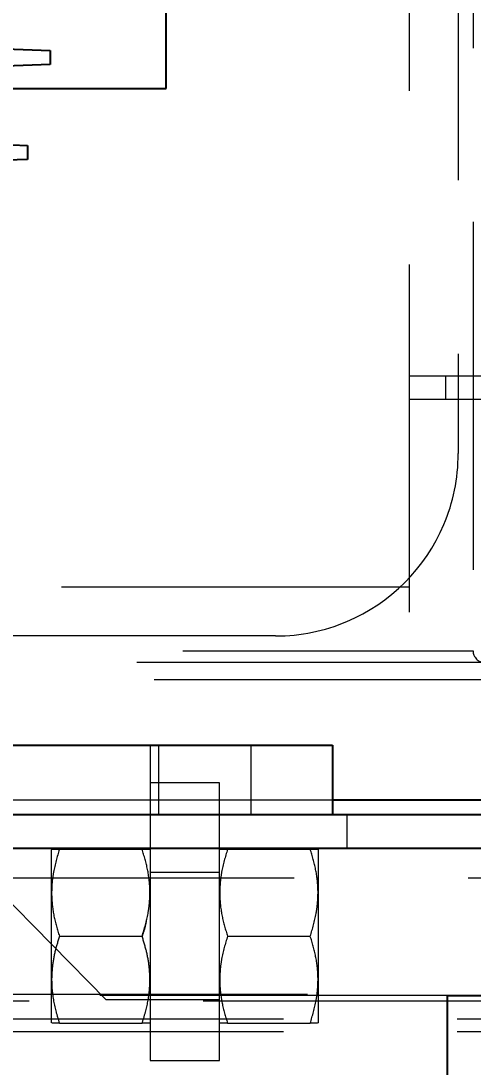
# Model space of a CAD drawing. Header units: millimetres. Extents: x 1293 to 41893, y 1011 to 26911.
# Drawn here: x 13561.2 to 13643.7, y 6410.7 to 6601.8 of the extents above; entities that cross this region are included whole.
import ezdxf

# ---------------------------------------------------------------- set-up
doc = ezdxf.new("R2010")
doc.units = ezdxf.units.MM
doc.header["$LTSCALE"] = 50
doc.linetypes.add('HIDDEN', pattern=[1.905, 1.27, -0.635])
doc.layers.add('CAPA_1', color=7, linetype='Continuous')
doc.styles.add('SLDTEXTSTYLE0', font='TXT', dxfattribs={"width": 0.75})
doc.dimstyles.new('SLDDIMSTYLE0', dxfattribs={"dimtxt": 100, "dimasz": 100, "dimexe": 0, "dimexo": 0.0625, "dimgap": 25, "dimtad": 2, "dimdec": 0, "dimlfac": 1.5, "dimrnd": 1e-09, "dimzin": 12, "dimdsep": 46, "dimtxsty": 'SLDTEXTSTYLE0', "dimsah": 1, "dimcen": 0.09, "dimadec": 0, "dimazin": 3, "dimtfac": 1, "dimtdec": 0, "dimtofl": 0, "dimtmove": 0, "dimatfit": 3, "dimfxl": 1, "dimfrac": 2, "dimtolj": 1, "dimtzin": 12, "dimarcsym": 0})

# ---------------------------------------------------------------- blocks, each defined once
blk = doc.blocks.new('_D_5')
at = {"layer": 'CAPA_1', "transparency": 16777216}
for p, q in [((11574.4, 7831.18), (17588.06, 7831.18)), ((17538.06, 7831.18), (17538.06, 4708.49)), ((16485.16, 4708.49), (17588.06, 4708.49))]:
    blk.add_line(p, q, dxfattribs=at)
for points in [[(17538.06, 7831.18), (17522.68, 7731.18), (17553.45, 7731.18)], [(17538.06, 4708.49), (17553.45, 4808.49), (17522.68, 4808.49)]]:
    blk.add_solid(points, dxfattribs=at)
at = {"layer": 'CAPA_1', "transparency": 16777216, "insert": (17409.15, 6122.06), "char_height": 100, "attachment_point": 1, "rotation": 90, "style": 'SLDTEXTSTYLE0'}
blk.add_mtext('4684', dxfattribs=at)
blk = doc.blocks.new('_D_15')
at = {"layer": 'CAPA_1', "transparency": 16777216}
for p, q in [((6530.12, 8742.38), (6530.12, 9415.65)), ((16745.16, 6492), (16745.16, 9415.65)), ((6530.12, 9365.65), (16745.16, 9365.65))]:
    blk.add_line(p, q, dxfattribs=at)
for points in [[(6530.12, 9365.65), (6630.12, 9350.26), (6630.12, 9381.03)], [(16745.16, 9365.65), (16645.16, 9381.03), (16645.16, 9350.26)]]:
    blk.add_solid(points, dxfattribs=at)
at = {"layer": 'CAPA_1', "transparency": 16777216, "insert": (11452.92, 9494.55), "char_height": 100, "attachment_point": 1, "style": 'SLDTEXTSTYLE0'}
blk.add_mtext('15323', dxfattribs=at)

msp = doc.modelspace()

# ---------------------------------------------------------------- linework, layer by layer
at = {"color": 7, "linetype": 'Continuous', "lineweight": 25}
for p, q in [((13587.6721537, 6589.4522048), (13587.6721537, 6776.1188715)), ((13554.2279832, 6596.8136384), (13566.5171301, 6596.384492)), ((13566.5171301, 6596.384492), (13566.5171301, 6593.8093219)), ((13566.5171301, 6593.8093219), (13553.5136966, 6593.355232)), ((13552.6563887, 6589.4522048), (13587.6721537, 6589.4522048)), ((13550.2150528, 6579.4759108), (13562.3783625, 6579.0511586)), ((13562.3783625, 6579.0511586), (13562.3783625, 6576.4759886)), ((13562.3783625, 6576.4759886), (13549.2839433, 6576.0187214)), ((13131.4101562, 6469.4969069), (13618.0768228, 6469.4969069)), ((13618.0768228, 6469.4969069), (13618.0768228, 6456.7969069)), ((13645.3101497, 6459.4522048), (13618.0768228, 6459.4522048)), ((13645.3101497, 6456.7969069), (13111.9101497, 6456.7969069)), ((13645.3101497, 6450.6162403), (13111.9101497, 6450.6162403)), ((13639.0601497, 6351.8262403), (13639.0601497, 6423.7929069)), ((13639.0601497, 6423.7929069), (13645.3101497, 6423.7929069))]:
    msp.add_line(p, q, dxfattribs=at)
at = {"color": 1, "linetype": 'HIDDEN', "lineweight": 18}
for p, q in [((13643.7138204, 6755.5595949), (13643.7138204, 6481.4522048)), ((13632.0721537, 6747.7808819), (13632.0721537, 6481.4522048)), ((13641.0054871, 6731.4773232), (13641.0054871, 6522.7855382)), ((13675.6721537, 6536.9022048), (13632.0721537, 6536.9022048)), ((13638.7388204, 6532.6688715), (13638.7388204, 6536.9022048)), ((13675.6721537, 6532.6688715), (13632.0721537, 6532.6688715)), ((13632.0721537, 6498.3855382), (13316.6054871, 6498.3855382)), ((13607.6721537, 6489.4522048), (13341.0054871, 6489.4522048)), ((13304.9638204, 6486.7438715), (13643.7138204, 6486.7438715)), ((13645.8304871, 6484.6272048), (13302.8471537, 6484.6272048)), ((13649.0054871, 6481.4522048), (13299.6721537, 6481.4522048)), ((13584.7434895, 6469.4969069), (13584.7434895, 6411.9495736)), ((13586.2768228, 6469.4969069), (13586.2768228, 6456.7969069)), ((13603.2101562, 6456.7969069), (13603.2101562, 6469.4969069)), ((13597.4434895, 6462.6162403), (13584.7434895, 6462.6162403)), ((13597.4434895, 6411.9495736), (13597.4434895, 6462.6162403)), ((13618.0768228, 6459.4522048), (13173.6721537, 6459.4522048)), ((13620.7434895, 6450.6162403), (13620.7434895, 6456.7969069)), ((13566.7791438, 6450.4912403), (13566.7518228, 6450.4439189)), ((13566.7518228, 6418.7885616), (13566.7518228, 6450.4139485)), ((13568.1967312, 6450.4912403), (13583.2985811, 6450.4912403)), ((13597.4708105, 6450.4912403), (13597.4434895, 6450.4439189)), ((13598.8888635, 6450.4912403), (13613.9897821, 6450.4912403)), ((13615.4351562, 6450.4439189), (13615.4078352, 6450.4912403)), ((13615.4351562, 6450.4439189), (13615.4351562, 6418.7885616)), ((13576.7434895, 6422.9745736), (13551.4101562, 6448.7969069)), ((13706.3234918, 6445.1995736), (13454.7684895, 6445.1995736)), ((13597.4434895, 6446.2579069), (13584.7434895, 6446.2579069)), ((13568.1971969, 6434.6176374), (13583.2981154, 6434.6176374)), ((13568.1971969, 6434.6148431), (13583.2981154, 6434.6148431)), ((13598.8883978, 6434.6162403), (13613.9902478, 6434.6162403)), ((13639.0601497, 6423.7929069), (13087.0601497, 6423.7929069)), ((13454.7684895, 6424.0329069), (13706.3044683, 6424.0329069)), ((13753.1804871, 6422.7855382), (11114.4971537, 6422.7855382)), ((13597.4434895, 6422.9745736), (13576.7434895, 6422.9745736)), ((13704.3388204, 6419.4522048), (13173.6721537, 6419.4522048)), ((13568.1967312, 6418.7412403), (13583.2985811, 6418.7412403)), ((13584.7161685, 6418.7412403), (13584.7434895, 6418.7885616)), ((13597.4434895, 6418.7885616), (13597.4708105, 6418.7412403)), ((13598.8888635, 6418.7412403), (13613.9897821, 6418.7412403)), ((13615.4078352, 6418.7412403), (13615.4351562, 6418.7885616)), ((13704.3388204, 6417.1662048), (13173.6721537, 6417.1662048)), ((13584.7434895, 6411.9495736), (13597.4434895, 6411.9495736))]:
    msp.add_line(p, q, dxfattribs=at)
for centre, radius, start, end in [((13607.6721537, 6522.7855382), 33.3333333, 270, 0), ((13645.8304871, 6486.7438715), 2.1166667, 180, 270)]:
    msp.add_arc(centre, radius, start, end, dxfattribs=at)
for points, knots in [([(13568.1967312, 6450.4912403), (13567.7858168, 6449.1136356), (13567.164769, 6447.0315509), (13566.8076573, 6444.1695476), (13566.735336, 6441.4791005), (13567.1023468, 6438.2556162), (13567.8300246, 6435.8376811), (13568.1971969, 6434.6176374)], [0, 0, 0, 0, 0.2645420954, 0.3998237157, 0.5350809364, 0.7654107666, 1, 1, 1, 1]), ([(13566.8014206, 6450.4912403), (13566.795139, 6450.4912403), (13566.7475351, 6450.4912403), (13567.1214346, 6450.4912403), (13567.8361163, 6450.4912403), (13568.1967312, 6450.4912403)], [0, 0, 0, 0, 0.07003652538, 0.5307580158, 1, 1, 1, 1]), ([(13583.2981154, 6434.6176374), (13583.7091095, 6435.9952881), (13584.3302773, 6438.0774405), (13584.6875655, 6440.9395499), (13584.7600351, 6443.6299929), (13584.3932169, 6446.8534013), (13583.6656817, 6449.271243), (13583.2985811, 6450.4912403)], [0, 0, 0, 0, 0.2645536397, 0.3998408614, 0.5351036642, 0.7654220999, 1, 1, 1, 1]), ([(13583.2985811, 6450.4912403), (13583.705839, 6450.4912403), (13584.3213606, 6450.4912403), (13584.6795079, 6450.4912403), (13584.6895886, 6450.4912403), (13584.6938783, 6450.4912403)], [0, 0, 0, 0, 0.5290478637, 0.7995925273, 1, 1, 1, 1]), ([(13598.8888635, 6450.4912403), (13598.4778695, 6449.1134684), (13597.8567017, 6447.0311326), (13597.4994135, 6444.1687714), (13597.4269438, 6441.4780915), (13597.7937621, 6438.2543994), (13598.5212973, 6435.8363449), (13598.8883978, 6434.6162403)], [0, 0, 0, 0, 0.2645536397, 0.3998408614, 0.5351036642, 0.7654220999, 1, 1, 1, 1]), ([(13597.5729005, 6450.4912403), (13597.5540949, 6450.4912403), (13597.5097076, 6450.4912403), (13598.0247622, 6450.4912403), (13598.5998689, 6450.4912403), (13598.8888635, 6450.4912403)], [0, 0, 0, 0, 0.2677853984, 0.6320577339, 1, 1, 1, 1]), ([(13613.9902478, 6434.6162403), (13614.4011621, 6435.9939662), (13615.0222099, 6438.0762341), (13615.3793217, 6440.9384894), (13615.4516429, 6443.6291732), (13615.0846322, 6446.8529413), (13614.3569544, 6449.2710892), (13613.9897821, 6450.4912403)], [0, 0, 0, 0, 0.2645420954, 0.3998237157, 0.5350809364, 0.7654107666, 1, 1, 1, 1]), ([(13613.9897821, 6450.4912403), (13614.2765042, 6450.4912403), (13614.8523832, 6450.4912403), (13615.3670097, 6450.4912403), (13615.3276735, 6450.4912403), (13615.3110956, 6450.4912403)], [0, 0, 0, 0, 0.3645497745, 0.7321954357, 1, 1, 1, 1]), ([(13584.0848392, 6437.6521213), (13584.0292506, 6437.3058245), (13583.8639394, 6436.275996), (13583.5238465, 6435.2775472), (13583.2981154, 6434.6148431)], [0, 0, 0, 0, 0.3362663871, 1, 1, 1, 1]), ([(13568.1971969, 6434.6176374), (13567.9059133, 6433.6712621), (13567.3208724, 6431.7704745), (13566.7648329, 6428.4923583), (13566.7357826, 6424.7746246), (13567.3613326, 6421.3985475), (13567.9879445, 6419.4064773), (13568.1971969, 6418.7412403)], [0, 0, 0, 0, 0.1822956435, 0.3661394067, 0.6155071869, 0.8716014724, 1, 1, 1, 1]), ([(13583.2981154, 6418.7412403), (13583.5073728, 6419.406488), (13584.1235476, 6421.3653631), (13584.7556998, 6424.739469), (13584.7364607, 6428.4491717), (13584.1765805, 6431.7614912), (13583.5919139, 6433.6624128), (13583.2981154, 6434.6176374)], [0, 0, 0, 0, 0.12839897502, 0.37808099893, 0.63385864835, 0.81601175618, 1, 1, 1, 1]), ([(13598.8883978, 6434.6162403), (13598.4774835, 6433.2385143), (13597.8564357, 6431.1562464), (13597.499324, 6428.2939912), (13597.4270027, 6425.6033073), (13597.7940134, 6422.3795393), (13598.5216913, 6419.9613913), (13598.8888635, 6418.7412403)], [0, 0, 0, 0, 0.2645420954, 0.3998237157, 0.5350809364, 0.7654107666, 1, 1, 1, 1]), ([(13613.9897821, 6418.7412403), (13614.4007761, 6420.1190122), (13615.0219439, 6422.2013479), (13615.3792321, 6425.0637092), (13615.4517018, 6427.754389), (13615.0848836, 6430.9780811), (13614.3573483, 6433.3961357), (13613.9902478, 6434.6162403)], [0, 0, 0, 0, 0.2645536397, 0.3998408614, 0.5351036642, 0.7654220999, 1, 1, 1, 1]), ([(13568.1971969, 6418.7412403), (13567.7898561, 6418.7412403), (13567.1742097, 6418.7412403), (13566.8158693, 6418.7412403), (13566.8057253, 6418.7412403), (13566.8014069, 6418.7412403)], [0, 0, 0, 0, 0.5289753789, 0.799482371, 1, 1, 1, 1]), ([(13584.6938647, 6418.7412403), (13584.7001504, 6418.7412403), (13584.7477081, 6418.7412403), (13584.3736396, 6418.7412403), (13583.6588065, 6418.7412403), (13583.2981154, 6418.7412403)], [0, 0, 0, 0, 0.07015897255, 0.53082006972, 1, 1, 1, 1]), ([(13598.8888635, 6418.7412403), (13598.6021415, 6418.7412403), (13598.0262624, 6418.7412403), (13597.5116359, 6418.7412403), (13597.5509721, 6418.7412403), (13597.56755, 6418.7412403)], [0, 0, 0, 0, 0.3645497745, 0.7321954357, 1, 1, 1, 1]), ([(13615.3057451, 6418.7412403), (13615.3245508, 6418.7412403), (13615.368938, 6418.7412403), (13614.8538835, 6418.7412403), (13614.2787767, 6418.7412403), (13613.9897821, 6418.7412403)], [0, 0, 0, 0, 0.2677853984, 0.6320577339, 1, 1, 1, 1])]:
    msp.add_open_spline(points, degree=3, knots=knots, dxfattribs=at)

# ---------------------------------------------------------------- dimensions: what is measured, and where the dimension line sits
at = {"layer": 'CAPA_1'}
dim = msp.add_linear_dim(base=(16745.1618891, 9365.6463094), p1=(6530.1246702, 8678.8772747), p2=(16745.1618891, 6428.5014528), dimstyle='SLDDIMSTYLE0', dxfattribs=at)
dim.commit()
dim.dimension.update_dxf_attribs({"geometry": '_D_15', "text_midpoint": (11637.6432797, 9365.6463094), "dimtype": 160})
dim = msp.add_linear_dim(base=(17538.0605071, 4708.4929069), p1=(11510.8968592, 7831.1769069), p2=(16421.6646746, 4708.4929069), angle=90, dimstyle='SLDDIMSTYLE0', dxfattribs=at)
dim.commit()
dim.dimension.update_dxf_attribs({"geometry": '_D_5', "text_midpoint": (17538.0605071, 6269.8349069), "dimtype": 160})

doc.saveas('drawing.dxf')
